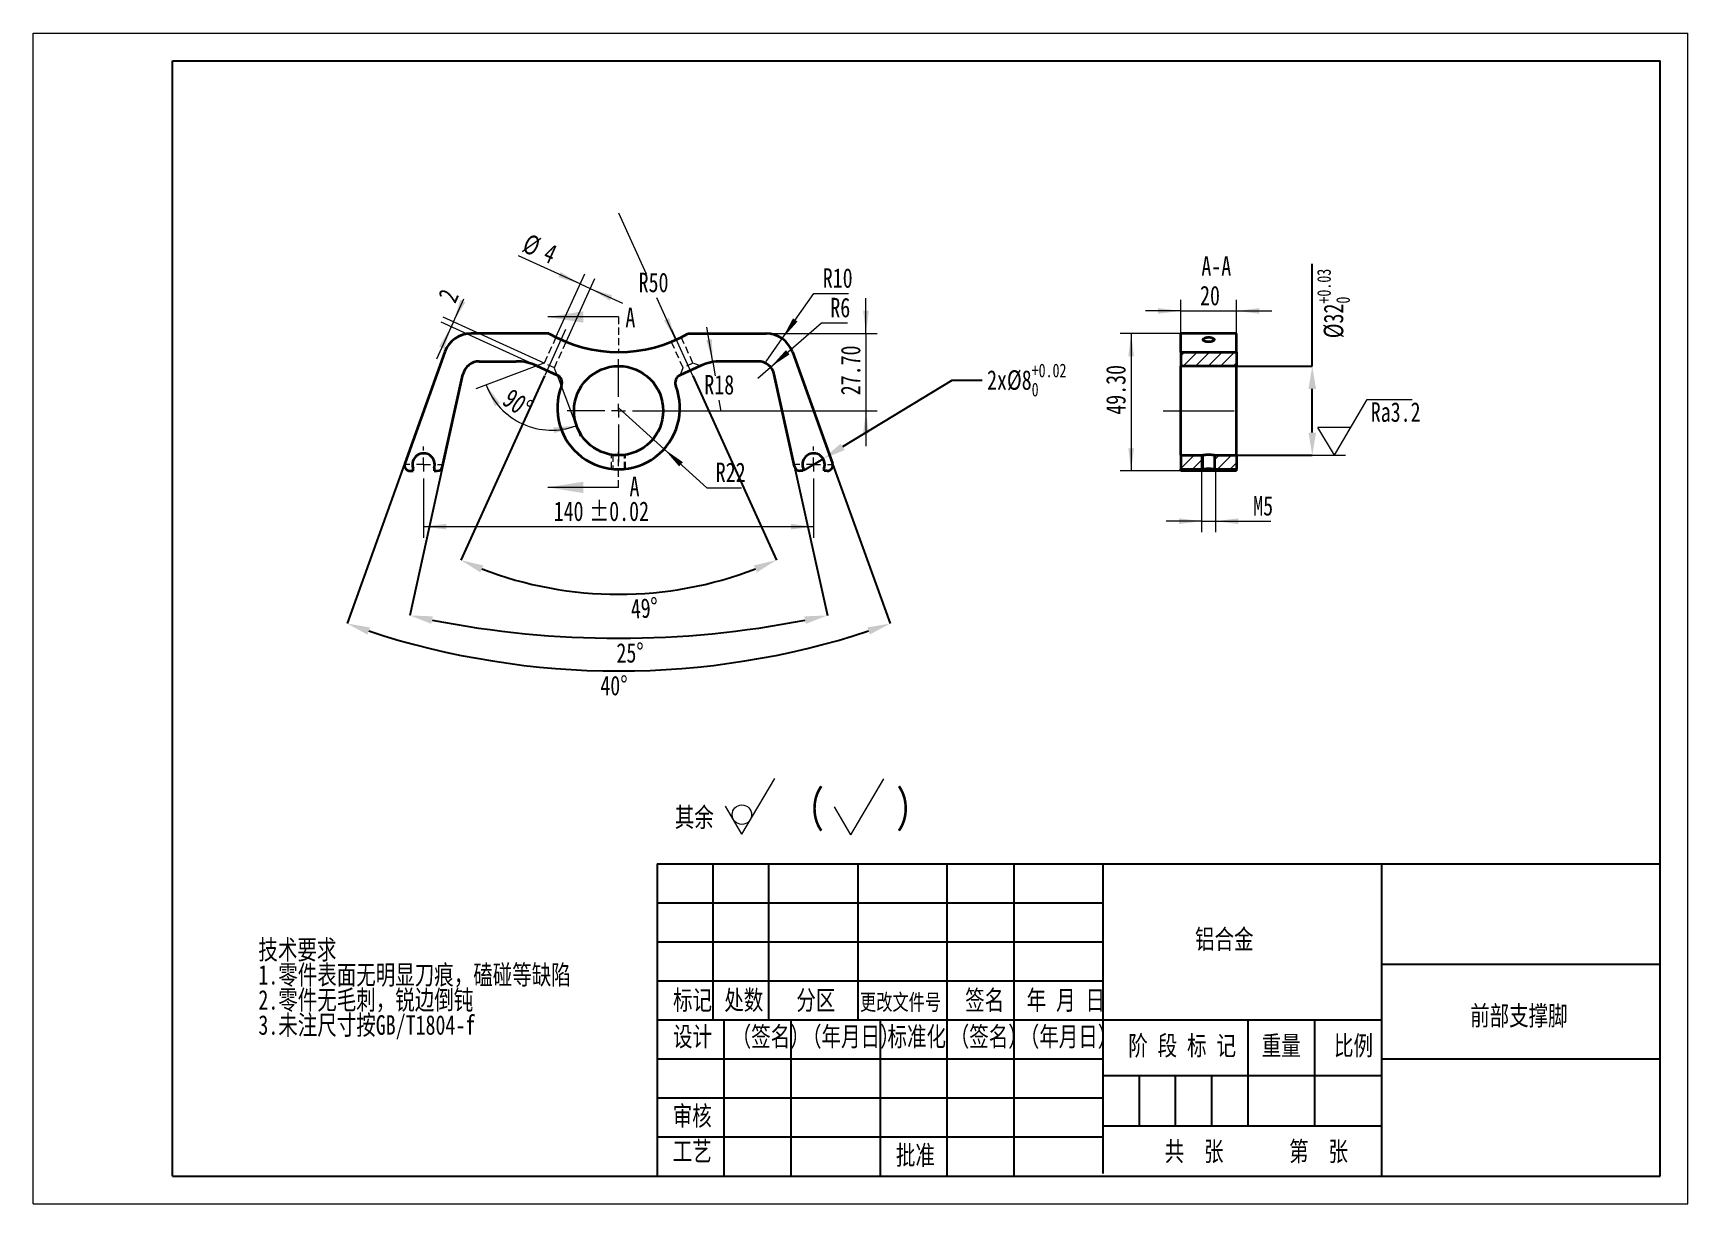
# Model space of a CAD drawing. Header units: millimetres. Extents: x -454 to 297, y -35 to 210.
# Drawn here: x 0 to 297, y 0 to 210 of the extents above.
import ezdxf
from ezdxf.enums import TextEntityAlignment as Align

# ---------------------------------------------------------------- set-up
doc = ezdxf.new("R2010")
doc.units = ezdxf.units.MM
doc.header["$PDSIZE"] = -1
doc.linetypes.add('CENTERX2', pattern=[20.32, 12.7, -2.54, 2.54, -2.54])
doc.linetypes.add('HIDDEN', pattern=[1.905, 1.27, -0.635])
doc.styles.add('SLDTEXTSTYLE0', font='hyswlongfangsong.ttf', dxfattribs={"bigfont": 'bigfont'})
doc.styles.add('SLDTEXTSTYLE1', font='hyswlongfangsong.ttf')
doc.dimstyles.new('SLDDIMSTYLE0', dxfattribs={"dimtxt": 3.5, "dimasz": 4.08, "dimexe": 0, "dimexo": 0.0625, "dimgap": 0.875, "dimtad": 2, "dimlfac": 2, "dimrnd": 1e-09, "dimzin": 12, "dimdsep": 46, "dimtxsty": 'SLDTEXTSTYLE1', "dimsah": 1, "dimcen": 0.09, "dimadec": 0, "dimazin": 3, "dimtol": 1, "dimtp": 0.02, "dimtm": 0.02, "dimtfac": 1, "dimtofl": 0, "dimtmove": 0, "dimatfit": 3, "dimfxl": 1, "dimfrac": 2, "dimtolj": 1, "dimarcsym": 0})
doc.dimstyles.new('SLDDIMSTYLE1', dxfattribs={"dimtxt": 3.5, "dimasz": 4.08, "dimexe": 0, "dimexo": 0.0625, "dimgap": 0.875, "dimtad": 2, "dimlfac": 2, "dimrnd": 1e-09, "dimzin": 4, "dimdsep": 46, "dimtxsty": 'SLDTEXTSTYLE1', "dimsah": 1, "dimcen": 0.09, "dimadec": 0, "dimazin": 1, "dimtfac": 1, "dimtmove": 0, "dimatfit": 0, "dimfxl": 1, "dimfrac": 2, "dimtolj": 1, "dimtzin": 12, "dimarcsym": 0})
doc.dimstyles.new('SLDDIMSTYLE2', dxfattribs={"dimtxt": 3.5, "dimasz": 4.08, "dimexe": 0, "dimexo": 0.0625, "dimgap": 0.875, "dimtad": 0, "dimtih": 1, "dimtoh": 1, "dimlfac": 2, "dimrnd": 1e-09, "dimzin": 12, "dimdsep": 46, "dimtxsty": 'SLDTEXTSTYLE1', "dimsah": 1, "dimcen": 0, "dimadec": 0, "dimazin": 3, "dimtfac": 1, "dimtofl": 0, "dimtmove": 0, "dimatfit": 3, "dimfxl": 1, "dimfrac": 2, "dimtolj": 1, "dimtzin": 12, "dimarcsym": 0})
doc.dimstyles.new('SLDDIMSTYLE3', dxfattribs={"dimtxt": 3.5, "dimasz": 4.08, "dimexe": 0, "dimexo": 0.0625, "dimgap": 0.875, "dimtad": 2, "dimdec": 4, "dimlfac": 2, "dimzin": 12, "dimdsep": 46, "dimtxsty": 'SLDTEXTSTYLE1', "dimsah": 1, "dimcen": 0.09, "dimazin": 3, "dimtfac": 1, "dimtofl": 0, "dimtmove": 0, "dimatfit": 3, "dimfxl": 1, "dimfrac": 2, "dimtolj": 1, "dimtzin": 12, "dimarcsym": 0})
doc.dimstyles.new('SLDDIMSTYLE4', dxfattribs={"dimtxt": 3.5, "dimasz": 4.08, "dimexe": 0, "dimexo": 0.0625, "dimgap": 0.875, "dimtad": 0, "dimtih": 1, "dimtoh": 1, "dimlfac": 2, "dimrnd": 1e-09, "dimzin": 12, "dimdsep": 46, "dimtxsty": 'SLDTEXTSTYLE1', "dimblk1": 'NONE', "dimsah": 1, "dimcen": 0, "dimadec": 0, "dimazin": 3, "dimtol": 1, "dimtp": 0.015, "dimtfac": 1, "dimtmove": 0, "dimatfit": 3, "dimldrblk": 'NONE', "dimfxl": 1, "dimfrac": 2, "dimtolj": 1, "dimarcsym": 0})
doc.dimstyles.new('SLDDIMSTYLE5', dxfattribs={"dimtxt": 3.5, "dimasz": 4.08, "dimexe": 0, "dimexo": 0.0625, "dimgap": 0.875, "dimtad": 2, "dimlfac": 2, "dimrnd": 1e-09, "dimzin": 12, "dimdsep": 46, "dimtxsty": 'SLDTEXTSTYLE1', "dimsah": 1, "dimcen": 0.09, "dimadec": 0, "dimazin": 3, "dimtfac": 1, "dimtmove": 0, "dimatfit": 0, "dimfxl": 1, "dimfrac": 2, "dimtolj": 1, "dimtzin": 12, "dimarcsym": 0})
doc.dimstyles.new('SLDDIMSTYLE6', dxfattribs={"dimtxt": 3.5, "dimasz": 4.08, "dimexe": 0, "dimexo": 0.0625, "dimgap": 0.875, "dimtad": 2, "dimlfac": 2, "dimrnd": 1e-09, "dimzin": 12, "dimdsep": 46, "dimtxsty": 'SLDTEXTSTYLE1', "dimsah": 1, "dimcen": 0.09, "dimadec": 0, "dimazin": 3, "dimtol": 1, "dimtp": 0.025, "dimtfac": 1, "dimtofl": 0, "dimtmove": 0, "dimatfit": 3, "dimfxl": 1, "dimfrac": 2, "dimtolj": 1, "dimarcsym": 0})
doc.dimstyles.new('SLDDIMSTYLE7', dxfattribs={"dimtxt": 3.5, "dimasz": 4.08, "dimexe": 0, "dimexo": 0.0625, "dimgap": 0.875, "dimtad": 2, "dimlfac": 2, "dimrnd": 1e-09, "dimzin": 4, "dimdsep": 46, "dimtxsty": 'SLDTEXTSTYLE1', "dimsah": 1, "dimcen": 0.09, "dimadec": 0, "dimazin": 1, "dimtfac": 1, "dimtofl": 0, "dimtmove": 0, "dimatfit": 3, "dimfxl": 1, "dimfrac": 2, "dimtolj": 1, "dimtzin": 12, "dimarcsym": 0})

# ---------------------------------------------------------------- blocks, each defined once
blk = doc.blocks.new('SW_NOTE_0_20')
at = {"color": 0, "linetype": 'Continuous', "lineweight": 18, "char_height": 3.5, "attachment_point": 1, "style": 'SLDTEXTSTYLE0'}
for s, insert in [('技术要求', (0, 4.51)), ('1.零件表面无明显刀痕，磕碰等缺陷', (0, 0.01)), ('2.零件无毛刺，锐边倒钝', (0, -4.49)), ('3.未注尺寸按GB/T1804-f', (0, -8.99))]:
    blk.add_mtext(s, dxfattribs=dict(at, insert=insert))
blk = doc.blocks.new('SW_SFSYMBOL_0')
at = {"color": 0, "linetype": 'Continuous', "lineweight": 18}
for q in [(5.8989, 9.9995), (-2.94945, 4.99975)]:
    blk.add_line((0, 0), q, dxfattribs=at)
blk = doc.blocks.new('SW_SFSYMBOL_1')
at = {"color": 0, "linetype": 'Continuous', "lineweight": 18}
for q in [(5.8989, 6.4995), (-2.94945, 1.49975)]:
    blk.add_line((0, -3.5), q, dxfattribs=at)
blk.add_circle((0, 0), 1.75, dxfattribs=at)
blk = doc.blocks.new('_D')
at = {"color": 7, "linetype": 'Continuous', "lineweight": 18, "transparency": 16777216}
for p, q in [((70.09, 129.37), (70.09, 119.47)), ((140.09, 129.37), (140.09, 119.47)), ((140.09, 121.47), (70.09, 121.47))]:
    blk.add_line(p, q, dxfattribs=at)
for points in [[(70.09, 121.47), (74.17, 120.97), (74.17, 121.98)], [(140.09, 121.47), (136.01, 121.98), (136.01, 120.97)]]:
    blk.add_solid(points, dxfattribs=at)
at = {"color": 7, "linetype": 'Continuous', "lineweight": 18, "transparency": 16777216, "char_height": 3.5, "attachment_point": 1, "style": 'SLDTEXTSTYLE1'}
for s, insert in [('140', (93.43, 125.99)), (' ±0.02', (98.04, 125.99))]:
    blk.add_mtext(s, dxfattribs=dict(at, insert=insert))
blk = doc.blocks.new('_D_1')
at = {"color": 7, "linetype": 'Continuous', "lineweight": 18, "transparency": 16777216}
for p, q in [((149.48, 156.12), (149.48, 162.47)), ((131.57, 156.12), (151.48, 156.12)), ((149.48, 156.12), (149.48, 142.27)), ((114.34, 142.27), (151.48, 142.27)), ((149.48, 142.27), (149.48, 135.92))]:
    blk.add_line(p, q, dxfattribs=at)
for points in [[(149.48, 156.12), (149.99, 160.2), (148.97, 160.2)], [(149.48, 142.27), (148.97, 138.19), (149.99, 138.19)]]:
    blk.add_solid(points, dxfattribs=at)
at = {"color": 7, "linetype": 'Continuous', "lineweight": 18, "transparency": 16777216, "insert": (144.97, 145.04), "char_height": 3.5, "attachment_point": 1, "rotation": 90, "style": 'SLDTEXTSTYLE1'}
blk.add_mtext('27.70', dxfattribs=at)
blk = doc.blocks.new('_D_2')
at = {"color": 7, "linetype": 'Continuous', "lineweight": 18, "transparency": 16777216}
for p, q in [((105.09, 177.77), (110.01, 166.85)), ((115.35, 154.98), (111.96, 162.52))]:
    blk.add_line(p, q, dxfattribs=at)
blk.add_solid([(115.35, 154.98), (114.14, 158.91), (113.22, 158.49)], dxfattribs=at)
at = {"color": 7, "linetype": 'Continuous', "lineweight": 18, "transparency": 16777216, "insert": (108.68, 167.03), "char_height": 3.5, "attachment_point": 1, "style": 'SLDTEXTSTYLE1'}
blk.add_mtext('R50', dxfattribs=at)
blk = doc.blocks.new('_D_3')
at = {"color": 7, "linetype": 'Continuous', "lineweight": 18, "transparency": 16777216}
for p, q in [((121.99, 151), (120.93, 157.26)), ((121.99, 151), (122.41, 148.5)), ((123.48, 142.12), (123.14, 144.17))]:
    blk.add_line(p, q, dxfattribs=at)
blk.add_solid([(121.99, 151), (121.81, 155.11), (120.81, 154.94)], dxfattribs=at)
at = {"color": 7, "linetype": 'Continuous', "lineweight": 18, "transparency": 16777216, "insert": (120.47, 148.68), "char_height": 3.5, "attachment_point": 1, "style": 'SLDTEXTSTYLE1'}
blk.add_mtext('R18', dxfattribs=at)
blk = doc.blocks.new('_D_4')
at = {"color": 7, "linetype": 'Continuous', "lineweight": 18, "transparency": 16777216}
for p, q in [((132.35, 150.09), (141.5, 158.01)), ((141.5, 158.01), (146.15, 158.01)), ((130.09, 148.12), (132.35, 150.09))]:
    blk.add_line(p, q, dxfattribs=at)
blk.add_solid([(132.35, 150.09), (135.77, 152.37), (135.11, 153.14)], dxfattribs=at)
at = {"color": 7, "linetype": 'Continuous', "lineweight": 18, "transparency": 16777216, "insert": (143.09, 162.52), "char_height": 3.5, "attachment_point": 1, "style": 'SLDTEXTSTYLE1'}
blk.add_mtext('R6', dxfattribs=at)
blk = doc.blocks.new('_D_5')
at = {"color": 7, "linetype": 'Continuous', "lineweight": 18, "transparency": 16777216}
for p, q in [((134.45, 155.21), (140.14, 163.31)), ((140.14, 163.31), (146.33, 163.31)), ((131.57, 151.12), (134.45, 155.21))]:
    blk.add_line(p, q, dxfattribs=at)
blk.add_solid([(134.45, 155.21), (137.21, 158.26), (136.38, 158.84)], dxfattribs=at)
at = {"color": 7, "linetype": 'Continuous', "lineweight": 18, "transparency": 16777216, "insert": (141.73, 167.82), "char_height": 3.5, "attachment_point": 1, "style": 'SLDTEXTSTYLE1'}
blk.add_mtext('R10', dxfattribs=at)
blk = doc.blocks.new('_D_6')
at = {"color": 7, "linetype": 'Continuous', "lineweight": 18, "transparency": 16777216}
for p, q in [((105.09, 142.77), (113.25, 135.4)), ((113.25, 135.4), (120.93, 128.46)), ((120.93, 128.46), (127.12, 128.46))]:
    blk.add_line(p, q, dxfattribs=at)
blk.add_solid([(113.25, 135.4), (115.94, 132.29), (116.62, 133.04)], dxfattribs=at)
at = {"color": 7, "linetype": 'Continuous', "lineweight": 18, "transparency": 16777216, "insert": (122.52, 132.97), "char_height": 3.5, "attachment_point": 1, "style": 'SLDTEXTSTYLE1'}
blk.add_mtext('R22', dxfattribs=at)
blk = doc.blocks.new('_D_7')
at = {"color": 0, "linetype": 'Continuous', "lineweight": -2, "transparency": 16777216}
for p, q in [((66.68, 132.75), (56.37, 104.09)), ((143.49, 132.75), (153.81, 104.09))]:
    blk.add_line(p, q, dxfattribs=at)
blk.add_arc((105.09, 239.52), 143.93, 251.8385, 288.1615, dxfattribs=at)
at = {"color": 0, "linetype": 'Continuous', "lineweight": 18, "transparency": 16777216}
for points in [[(60, 102.12), (60.45, 103.4), (56.37, 104.09)], [(149.73, 103.4), (150.17, 102.12), (153.81, 104.09)]]:
    blk.add_solid(points, dxfattribs=at)
at = {"layer": 'Defpoints', "color": 0, "linetype": 'Continuous', "lineweight": 18, "transparency": 16777216}
for p in [(73.9, 152.82), (136.28, 152.82), (66.7, 132.81), (143.47, 132.81), (121.62, 96.54)]:
    blk.add_point(p, dxfattribs=at)
at = {"color": 0, "linetype": 'Continuous', "lineweight": 18, "transparency": 16777216, "insert": (101.82, 94.74), "char_height": 3.5, "attachment_point": 1, "rotation": 359.5812, "style": 'SLDTEXTSTYLE1'}
blk.add_mtext('\\A1;40°', dxfattribs=at)
blk = doc.blocks.new('_D_8')
at = {"color": 0, "linetype": 'Continuous', "lineweight": -2, "transparency": 16777216}
for p, q in [((73.49, 132.2), (67.61, 105.55)), ((136.68, 132.2), (142.57, 105.55))]:
    blk.add_line(p, q, dxfattribs=at)
blk.add_arc((105.09, 275.16), 173.7, 258.8847, 281.1153, dxfattribs=at)
at = {"color": 0, "linetype": 'Continuous', "lineweight": 18, "transparency": 16777216}
for points in [[(71.46, 104.05), (71.74, 105.38), (67.61, 105.55)], [(138.43, 105.38), (138.71, 104.05), (142.57, 105.55)]]:
    blk.add_solid(points, dxfattribs=at)
at = {"layer": 'Defpoints', "color": 0, "linetype": 'Continuous', "lineweight": 18, "transparency": 16777216}
for p in [(77.16, 148.77), (133.02, 148.77), (73.51, 132.26), (136.66, 132.26), (92.51, 101.91)]:
    blk.add_point(p, dxfattribs=at)
at = {"color": 0, "linetype": 'Continuous', "lineweight": 18, "transparency": 16777216, "insert": (104.68, 100.57), "char_height": 3.5, "attachment_point": 1, "rotation": 0.5815, "style": 'SLDTEXTSTYLE1'}
blk.add_mtext('\\A1;25°', dxfattribs=at)
blk = doc.blocks.new('_D_9')
at = {"color": 0, "linetype": 'Continuous', "lineweight": -2, "transparency": 16777216}
for p, q in [((164.9, 147.69), (145.28, 135.78)), ((170.33, 147.69), (164.9, 147.69)), ((138.38, 131.59), (141.8, 133.66))]:
    blk.add_line(p, q, dxfattribs=at)
at = {"color": 0, "linetype": 'Continuous', "transparency": 16777216}
blk.add_solid([(144.93, 136.36), (145.64, 135.2), (141.8, 133.66)], dxfattribs=at)
at = {"layer": 'Defpoints', "color": 0, "linetype": 'Continuous', "transparency": 16777216}
for p in [(141.8, 133.66), (138.38, 131.59)]:
    blk.add_point(p, dxfattribs=at)
at = {"color": 0, "linetype": 'Continuous', "lineweight": 18, "transparency": 16777216, "insert": (171.21, 150.72), "char_height": 3.5, "attachment_point": 1, "style": 'SLDTEXTSTYLE1'}
blk.add_mtext('\\A1;2x%%C8{\\H0.7x;\\S+0.02^ 0;}', dxfattribs=at)
blk = doc.blocks.new('_None')
blk = doc.blocks.new('_D_10')
at = {"color": 7, "linetype": 'Continuous', "lineweight": 18, "transparency": 16777216}
for p, q in [((98.18, 165), (87.11, 170.03)), ((93.84, 155.45), (99.01, 166.82)), ((95.66, 154.62), (100.83, 166)), ((98.18, 165), (100, 164.17)), ((100, 164.17), (105.79, 161.55))]:
    blk.add_line(p, q, dxfattribs=at)
for points in [[(98.18, 165), (94.68, 167.15), (94.26, 166.23)], [(100, 164.17), (103.51, 162.02), (103.93, 162.95)]]:
    blk.add_solid(points, dxfattribs=at)
at = {"color": 7, "linetype": 'Continuous', "lineweight": 18, "transparency": 16777216, "char_height": 3.5, "attachment_point": 1, "rotation": 335.5613, "style": 'SLDTEXTSTYLE1'}
for s, insert in [('%%c', (88.99, 174.15)), ('4', (92.73, 172.44))]:
    blk.add_mtext(s, dxfattribs=dict(at, insert=insert))
blk = doc.blocks.new('_D_11')
at = {"color": 7, "linetype": 'Continuous', "lineweight": 18, "transparency": 16777216}
for p, q in [((90.41, 150.32), (79.44, 146.2)), ((94.05, 148.66), (98.17, 137.69))]:
    blk.add_line(p, q, dxfattribs=at)
blk.add_arc((93.06, 151.31), 12.54, 200.5613, 290.5613, dxfattribs=at)
for points in [[(81.32, 146.91), (82.89, 143.11), (83.77, 143.61)], [(97.47, 139.57), (93.37, 139.25), (93.57, 138.25)]]:
    blk.add_solid(points, dxfattribs=at)
at = {"color": 7, "linetype": 'Continuous', "lineweight": 18, "transparency": 16777216, "insert": (85.97, 146.45), "char_height": 3.5, "attachment_point": 1, "rotation": 325.2898, "style": 'SLDTEXTSTYLE1'}
blk.add_mtext('90°', dxfattribs=at)
blk = doc.blocks.new('_D_12')
at = {"color": 7, "linetype": 'Continuous', "lineweight": 18, "transparency": 16777216}
for p, q in [((75.44, 158.22), (77.31, 162.34)), ((90.41, 150.32), (73.21, 158.14)), ((91.74, 150.81), (73.62, 159.05)), ((75.44, 158.22), (75.03, 157.31)), ((75.03, 157.31), (72.4, 151.53))]:
    blk.add_line(p, q, dxfattribs=at)
for points in [[(75.44, 158.22), (77.59, 161.72), (76.67, 162.14)], [(75.03, 157.31), (72.88, 153.8), (73.8, 153.38)]]:
    blk.add_solid(points, dxfattribs=at)
at = {"color": 7, "linetype": 'Continuous', "lineweight": 18, "transparency": 16777216, "insert": (72.57, 162.81), "char_height": 3.5, "attachment_point": 1, "rotation": 65.5613, "style": 'SLDTEXTSTYLE1'}
blk.add_mtext('2', dxfattribs=at)
blk = doc.blocks.new('_D_13')
at = {"color": 0, "linetype": 'Continuous', "lineweight": -2, "transparency": 16777216}
for p, q in [((91.79, 148.52), (76.78, 115.47)), ((118.38, 148.52), (133.4, 115.47))]:
    blk.add_line(p, q, dxfattribs=at)
blk.add_arc((105.09, 177.77), 68.43, 248.9779, 291.0221, dxfattribs=at)
at = {"color": 0, "linetype": 'Continuous', "lineweight": 18, "transparency": 16777216}
for points in [[(80.28, 113.27), (80.8, 114.52), (76.78, 115.47)], [(129.37, 114.52), (129.9, 113.27), (133.4, 115.47)]]:
    blk.add_solid(points, dxfattribs=at)
at = {"layer": 'Defpoints', "color": 0, "linetype": 'Continuous', "lineweight": 18, "transparency": 16777216}
for p in [(95.58, 156.85), (114.59, 156.85), (91.82, 148.58), (118.35, 148.58), (95.39, 110.03)]:
    blk.add_point(p, dxfattribs=at)
at = {"color": 0, "linetype": 'Continuous', "lineweight": 18, "transparency": 16777216, "insert": (107.16, 108.46), "char_height": 3.5, "attachment_point": 1, "rotation": 3.5413, "style": 'SLDTEXTSTYLE1'}
blk.add_mtext('\\A1;49°', dxfattribs=at)
blk = doc.blocks.new('SW_CENTERMARKSYMBOL_0')
at = {"color": 0, "linetype": 'Continuous', "lineweight": 18}
for p, q in [((0, 2.5), (0, 9.25)), ((-2.5, 0), (-9.25, 0)), ((0, 0), (-1.25, 0)), ((0, 0), (0, 1.25)), ((0, 0), (0, -1.25)), ((0, 0), (1.25, 0)), ((2.5, 0), (9.25, 0)), ((0, -2.5), (0, -9.25))]:
    blk.add_line(p, q, dxfattribs=at)
blk = doc.blocks.new('SW_CENTERMARKSYMBOL_1')
at = {"color": 0, "linetype": 'Continuous', "lineweight": 18}
for p, q in [((0, 2.5), (0, 3.25)), ((-2.5, 0), (-3.25, 0)), ((0, 0), (-1.25, 0)), ((0, 0), (0, 1.25)), ((0, 0), (0, -1.25)), ((0, 0), (1.25, 0)), ((2.5, 0), (3.25, 0)), ((0, -2.5), (0, -3.25))]:
    blk.add_line(p, q, dxfattribs=at)
blk = doc.blocks.new('SW_CENTERMARKSYMBOL_2')
at = {"color": 0, "linetype": 'Continuous', "lineweight": 18}
for p, q in [((0, 2.5), (0, 3.25)), ((-2.5, 0), (-3.25, 0)), ((0, 0), (-1.25, 0)), ((0, 0), (0, 1.25)), ((0, 0), (0, -1.25)), ((0, 0), (1.25, 0)), ((2.5, 0), (3.25, 0)), ((0, -2.5), (0, -3.25))]:
    blk.add_line(p, q, dxfattribs=at)
blk = doc.blocks.new('_D_14')
at = {"color": 7, "linetype": 'Continuous', "lineweight": 18, "transparency": 16777216}
for p, q in [((209.73, 131.77), (209.73, 120.46)), ((212.23, 131.77), (212.23, 120.46)), ((209.73, 122.46), (203.38, 122.46)), ((209.73, 122.46), (212.23, 122.46)), ((212.23, 122.46), (222.15, 122.46))]:
    blk.add_line(p, q, dxfattribs=at)
for points in [[(209.73, 122.46), (205.65, 122.97), (205.65, 121.95)], [(212.23, 122.46), (216.31, 121.95), (216.31, 122.97)]]:
    blk.add_solid(points, dxfattribs=at)
at = {"color": 7, "linetype": 'Continuous', "lineweight": 18, "transparency": 16777216, "insert": (218.98, 126.97), "char_height": 3.5, "attachment_point": 1, "style": 'SLDTEXTSTYLE1'}
blk.add_mtext('M5', dxfattribs=at)
blk = doc.blocks.new('_D_15')
at = {"color": 0, "linetype": 'Continuous', "lineweight": -2, "transparency": 16777216}
for p, q in [((229.58, 150.27), (229.58, 168.64)), ((216.04, 150.27), (229.58, 150.27)), ((229.58, 138.35), (229.58, 146.19)), ((216.04, 134.27), (229.58, 134.27))]:
    blk.add_line(p, q, dxfattribs=at)
at = {"color": 0, "linetype": 'Continuous', "transparency": 16777216}
for points in [[(228.9, 146.19), (230.26, 146.19), (229.58, 150.27)], [(228.9, 138.35), (230.26, 138.35), (229.58, 134.27)]]:
    blk.add_solid(points, dxfattribs=at)
at = {"layer": 'Defpoints', "color": 0, "linetype": 'Continuous', "transparency": 16777216}
for p in [(215.98, 150.27), (229.58, 150.27), (215.98, 134.27)]:
    blk.add_point(p, dxfattribs=at)
at = {"color": 0, "linetype": 'Continuous', "lineweight": 18, "transparency": 16777216, "insert": (230.45, 161.5), "char_height": 3.5, "attachment_point": 2, "rotation": 90, "style": 'SLDTEXTSTYLE1'}
blk.add_mtext('\\A1;%%C32{\\H0.7x;\\S+0.03^ 0;}', dxfattribs=at)
blk = doc.blocks.new('_D_16')
at = {"color": 7, "linetype": 'Continuous', "lineweight": 18, "transparency": 16777216}
for p, q in [((205.98, 156.12), (195.08, 156.12)), ((197.08, 156.12), (197.08, 131.47)), ((205.98, 131.47), (195.08, 131.47))]:
    blk.add_line(p, q, dxfattribs=at)
for points in [[(197.08, 156.12), (196.57, 152.04), (197.59, 152.04)], [(197.08, 131.47), (197.59, 135.55), (196.57, 135.55)]]:
    blk.add_solid(points, dxfattribs=at)
at = {"color": 7, "linetype": 'Continuous', "lineweight": 18, "transparency": 16777216, "insert": (192.57, 141.55), "char_height": 3.5, "attachment_point": 1, "rotation": 90, "style": 'SLDTEXTSTYLE1'}
blk.add_mtext('49.30', dxfattribs=at)
blk = doc.blocks.new('_D_17')
at = {"color": 7, "linetype": 'Continuous', "lineweight": 18, "transparency": 16777216}
for p, q in [((205.98, 151.12), (205.98, 162.17)), ((215.98, 151.12), (215.98, 162.17)), ((205.98, 160.17), (199.63, 160.17)), ((205.98, 160.17), (215.98, 160.17)), ((215.98, 160.17), (222.33, 160.17))]:
    blk.add_line(p, q, dxfattribs=at)
for points in [[(205.98, 160.17), (201.9, 160.68), (201.9, 159.66)], [(215.98, 160.17), (220.06, 159.66), (220.06, 160.68)]]:
    blk.add_solid(points, dxfattribs=at)
at = {"color": 7, "linetype": 'Continuous', "lineweight": 18, "transparency": 16777216, "insert": (209.44, 164.68), "char_height": 3.5, "attachment_point": 1, "style": 'SLDTEXTSTYLE1'}
blk.add_mtext('20', dxfattribs=at)
blk = doc.blocks.new('SW_SFSYMBOL_2')
at = {"color": 0, "linetype": 'Continuous', "lineweight": 18}
for p, q in [((-6.54, -5), (-0.65, 5)), ((-0.65, 5), (7.42, 5)), ((-6.54, -5), (-9.49, 0)), ((-3.6, 0), (-9.49, 0)), ((-11.21, -5), (-4.54, -5))]:
    blk.add_line(p, q, dxfattribs=at)
at = {"color": 0, "linetype": 'Continuous', "lineweight": 18, "insert": (0, 4.51), "char_height": 3.5, "attachment_point": 1, "style": 'SLDTEXTSTYLE1'}
blk.add_mtext('Ra3.2', dxfattribs=at)
blk = doc.blocks.new('SW_NOTE_0')
at = {"color": 0, "linetype": 'Continuous', "lineweight": 18, "insert": (0, 4.51), "char_height": 3.5, "attachment_point": 1, "style": 'SLDTEXTSTYLE0'}
blk.add_mtext('批准', dxfattribs=at)
blk = doc.blocks.new('SW_NOTE_0_1')
at = {"color": 0, "linetype": 'Continuous', "lineweight": 18, "insert": (0, 4.51), "char_height": 3.5, "attachment_point": 1, "style": 'SLDTEXTSTYLE0'}
blk.add_mtext('标准化', dxfattribs=at)
blk = doc.blocks.new('SW_NOTE_0_2')
at = {"color": 0, "linetype": 'Continuous', "lineweight": 18, "insert": (0, 4.51), "char_height": 3.5, "attachment_point": 1, "style": 'SLDTEXTSTYLE0'}
blk.add_mtext('设计', dxfattribs=at)
blk = doc.blocks.new('SW_NOTE_0_3')
at = {"color": 0, "linetype": 'Continuous', "lineweight": 18, "insert": (0, 4.51), "char_height": 3.5, "attachment_point": 1, "style": 'SLDTEXTSTYLE0'}
blk.add_mtext('第  张', dxfattribs=at)
blk = doc.blocks.new('SW_NOTE_0_4')
at = {"color": 0, "linetype": 'Continuous', "lineweight": 18, "insert": (0, 4.51), "char_height": 3.5, "attachment_point": 1, "style": 'SLDTEXTSTYLE0'}
blk.add_mtext('共  张 ', dxfattribs=at)
blk = doc.blocks.new('SW_NOTE_0_5')
at = {"color": 0, "linetype": 'Continuous', "lineweight": 18, "insert": (0, 4.51), "char_height": 3.5, "attachment_point": 1, "style": 'SLDTEXTSTYLE0'}
blk.add_mtext('比例', dxfattribs=at)
blk = doc.blocks.new('SW_NOTE_0_6')
at = {"color": 0, "linetype": 'Continuous', "lineweight": 18, "insert": (0, 4.51), "char_height": 3.5, "attachment_point": 1, "style": 'SLDTEXTSTYLE0'}
blk.add_mtext('重量', dxfattribs=at)
blk = doc.blocks.new('SW_NOTE_0_7')
at = {"color": 0, "linetype": 'Continuous', "lineweight": 18, "insert": (0, 4.51), "char_height": 3.5, "attachment_point": 1, "style": 'SLDTEXTSTYLE0'}
blk.add_mtext('阶 段 标 记', dxfattribs=at)
blk = doc.blocks.new('SW_NOTE_0_8')
at = {"color": 0, "linetype": 'Continuous', "lineweight": 18, "insert": (0, 4.51), "char_height": 3.5, "attachment_point": 1, "style": 'SLDTEXTSTYLE0'}
blk.add_mtext('年 月 日', dxfattribs=at)
blk = doc.blocks.new('SW_NOTE_0_9')
at = {"color": 0, "linetype": 'Continuous', "lineweight": 18, "insert": (0, 4.51), "char_height": 3.5, "attachment_point": 1, "style": 'SLDTEXTSTYLE0'}
blk.add_mtext('签名', dxfattribs=at)
blk = doc.blocks.new('SW_NOTE_0_10')
at = {"color": 0, "linetype": 'Continuous', "lineweight": 18, "insert": (0, 3.75), "char_height": 2.91, "attachment_point": 1, "style": 'SLDTEXTSTYLE0'}
blk.add_mtext('更改文件号', dxfattribs=at)
blk = doc.blocks.new('SW_NOTE_0_11')
at = {"color": 0, "linetype": 'Continuous', "lineweight": 18, "insert": (0, 4.51), "char_height": 3.5, "attachment_point": 1, "style": 'SLDTEXTSTYLE0'}
blk.add_mtext('分区', dxfattribs=at)
blk = doc.blocks.new('SW_NOTE_0_12')
at = {"color": 0, "linetype": 'Continuous', "lineweight": 18, "insert": (0, 4.51), "char_height": 3.5, "attachment_point": 1, "style": 'SLDTEXTSTYLE0'}
blk.add_mtext('处数', dxfattribs=at)
blk = doc.blocks.new('SW_NOTE_0_13')
at = {"color": 0, "linetype": 'Continuous', "lineweight": 18, "insert": (0, 4.51), "char_height": 3.5, "attachment_point": 1, "style": 'SLDTEXTSTYLE0'}
blk.add_mtext('标记', dxfattribs=at)
blk = doc.blocks.new('SW_NOTE_0_14')
at = {"color": 0, "linetype": 'Continuous', "lineweight": 18, "insert": (0, 4.51), "char_height": 3.5, "attachment_point": 1, "style": 'SLDTEXTSTYLE0'}
blk.add_mtext('审核', dxfattribs=at)
blk = doc.blocks.new('SW_NOTE_0_15')
at = {"color": 0, "linetype": 'Continuous', "lineweight": 18, "insert": (0, 4.51), "char_height": 3.5, "attachment_point": 1, "style": 'SLDTEXTSTYLE0'}
blk.add_mtext('工艺', dxfattribs=at)
blk = doc.blocks.new('SW_NOTE_0_16')
at = {"color": 0, "linetype": 'Continuous', "lineweight": 18, "insert": (0, 4.51), "char_height": 3.5, "attachment_point": 1, "style": 'SLDTEXTSTYLE0'}
blk.add_mtext('（签名）', dxfattribs=at)
blk = doc.blocks.new('SW_NOTE_0_17')
at = {"color": 0, "linetype": 'Continuous', "lineweight": 18, "insert": (0, 4.51), "char_height": 3.5, "attachment_point": 1, "style": 'SLDTEXTSTYLE0'}
blk.add_mtext('（年月日）', dxfattribs=at)
blk = doc.blocks.new('SW_NOTE_0_18')
at = {"color": 0, "linetype": 'Continuous', "lineweight": 18, "insert": (0, 4.51), "char_height": 3.5, "attachment_point": 1, "style": 'SLDTEXTSTYLE0'}
blk.add_mtext('（签名）', dxfattribs=at)
blk = doc.blocks.new('SW_NOTE_0_19')
at = {"color": 0, "linetype": 'Continuous', "lineweight": 18, "insert": (0, 4.51), "char_height": 3.5, "attachment_point": 1, "style": 'SLDTEXTSTYLE0'}
blk.add_mtext('（年月日）', dxfattribs=at)

msp = doc.modelspace()

# ---------------------------------------------------------------- hatches: boundary and pattern name
at = {"lineweight": 18}
h = msp.add_hatch(dxfattribs=at)
h.set_pattern_fill('ANSI31', color=256, scale=0.5)
h.paths.add_polyline_path([(215.978044, 152.774409), (205.978044, 152.774409), (205.978044, 150.274409), (215.978044, 150.274409)])
h = msp.add_hatch(dxfattribs=at)
h.set_pattern_fill('ANSI31', color=256, scale=0.5)
h.paths.add_polyline_path([(215.978044, 134.274409), (212.228044, 134.274409), (212.228044, 131.774409), (215.978044, 131.774409)])
h.paths.add_polyline_path([(209.728044, 134.274409), (205.978044, 134.274409), (205.978044, 131.774409), (209.728044, 131.774409)])

# ---------------------------------------------------------------- linework, layer by layer
at = {"color": 7, "linetype": 'Continuous', "lineweight": 18}
for p, q in [((0, 0), (0, 210)), ((0, 210), (297, 210)), ((297, 0), (297, 210)), ((105.086531, 159.081774), (92.386531, 159.081774)), ((209.728044, 131.774409), (209.728044, 134.274409)), ((212.228044, 131.774409), (212.228044, 134.274409)), ((105.086531, 128.515774), (92.386531, 128.515774)), ((0, 0), (297, 0))]:
    msp.add_line(p, q, dxfattribs=at)
at = {"color": 7, "linetype": 'Continuous', "lineweight": 25}
for p, q in [((25, 5), (25, 205)), ((25, 205), (292, 205)), ((292, 4.998413), (292, 205)), ((25, 5), (292, 4.998413))]:
    msp.add_line(p, q, dxfattribs=at)
at = {"color": 7, "linetype": 'HIDDEN', "lineweight": 18}
for p, q in [((105.086531, 159.081774), (105.086531, 152.731774)), ((93.841426, 155.446229), (91.736427, 150.814101)), ((93.557237, 149.986662), (95.662035, 154.618351)), ((114.510827, 154.618791), (116.615826, 149.986662)), ((118.436635, 150.814101), (116.331836, 155.445789)), ((91.736427, 150.814101), (90.412304, 150.317415)), ((93.557237, 149.986662), (91.736427, 150.814101)), ((94.053922, 148.662539), (93.557237, 149.986662)), ((116.615826, 149.986662), (116.11914, 148.662539)), ((118.436635, 150.814101), (116.615826, 149.986662)), ((119.760759, 150.317415), (118.436635, 150.814101)), ((103.836531, 131.845663), (103.836531, 134.372669)), ((104.036531, 134.343554), (104.036531, 131.82458)), ((105.086531, 128.515774), (105.086531, 134.865774)), ((106.136531, 131.823376), (106.136531, 134.34189)), ((106.336531, 131.845663), (106.336531, 134.372669))]:
    msp.add_line(p, q, dxfattribs=at)
at = {"color": 7, "linetype": 'Continuous', "lineweight": 35}
for p, q in [((92.586531, 156.123774), (78.601522, 156.123774)), ((117.586531, 156.123774), (131.571541, 156.123774)), ((215.978044, 156.123774), (205.978044, 156.123774)), ((205.978044, 152.774409), (205.978044, 156.123774)), ((215.978044, 152.774409), (215.978044, 156.123774)), ((73.896696, 152.81629), (66.700443, 132.812277)), ((136.276367, 152.81629), (143.472619, 132.812277)), ((205.978044, 152.774409), (215.978044, 152.774409)), ((205.978044, 152.774409), (205.978044, 150.274409)), ((215.978044, 152.774409), (215.978044, 150.274409)), ((73.508097, 132.257997), (77.157203, 148.771104)), ((80.086531, 151.123774), (86.688831, 151.123774)), ((90.412304, 150.317415), (94.053922, 148.662539)), ((119.760759, 150.317415), (116.11914, 148.662539)), ((130.086531, 151.123774), (123.484231, 151.123774)), ((136.664966, 132.257997), (133.015859, 148.771104)), ((205.978044, 134.274409), (205.978044, 150.274409)), ((215.978044, 150.274409), (205.978044, 150.274409)), ((215.978044, 134.274409), (215.978044, 150.274409)), ((205.978044, 134.274409), (209.928044, 134.274409)), ((205.978044, 134.274409), (205.978044, 131.774409)), ((209.928044, 131.774409), (209.928044, 134.274409)), ((212.028044, 134.274409), (215.978044, 134.274409)), ((212.028044, 134.274409), (212.028044, 131.774409)), ((215.978044, 134.274409), (215.978044, 131.774409)), ((67.641408, 131.473774), (68.195103, 131.473774)), ((68.195103, 131.473774), (68.195103, 131.973774)), ((71.977959, 131.973774), (71.977959, 131.473774)), ((71.977959, 131.473774), (72.531654, 131.473774)), ((138.195103, 131.473774), (137.641408, 131.473774)), ((138.195103, 131.973774), (138.195103, 131.473774)), ((141.977959, 131.473774), (141.977959, 131.973774)), ((142.531654, 131.473774), (141.977959, 131.473774)), ((205.978044, 131.774409), (209.928044, 131.774409)), ((205.978044, 131.473774), (205.978044, 131.774409)), ((215.978044, 131.473774), (205.978044, 131.473774)), ((212.028044, 131.774409), (215.978044, 131.774409)), ((215.978044, 131.473774), (215.978044, 131.774409))]:
    msp.add_line(p, q, dxfattribs=at)
at = {"color": 7, "linetype": 'CENTERX2', "lineweight": 18}
for p, q in [((95.579269, 156.853319), (91.819394, 148.579572)), ((114.593794, 156.853319), (118.353669, 148.579572)), ((202.849979, 142.274409), (217.978044, 142.274409))]:
    msp.add_line(p, q, dxfattribs=at)
at = {"color": 7, "lineweight": 25}
for p, q in [((112, 60.99871), (292, 60.99871)), ((112, 60.99871), (112, 4.99871)), ((122, 60.99871), (122, 32.99871)), ((132, 60.99871), (132, 32.99871)), ((148, 60.99871), (148, 32.99871)), ((164, 60.99871), (164, 4.99871)), ((176, 60.99871), (176, 4.99871)), ((192, 60.99871), (192, 5.437566)), ((242, 60.99871), (242, 32.99871)), ((242, 42.99871), (292, 42.99871)), ((112, 39.99871), (192, 39.99871)), ((112, 32.99871), (192, 32.99871)), ((124, 32.99871), (124, 4.99871)), ((136, 32.99871), (136, 4.99871)), ((152, 32.99871), (152, 4.99871)), ((218, 32.99871), (218, 13.99871)), ((230, 32.99871), (230, 13.99871)), ((242, 32.99871), (242, 4.99871)), ((112, 25.99871), (192, 25.99871)), ((112, 18.99871), (192, 18.99871)), ((112, 11.99871), (192, 11.99871)), ((192, 13.99871), (242, 13.99871))]:
    msp.add_line(p, q, dxfattribs=at)
at = {"color": 7}
for p, q in [((112, 53.99871), (192, 53.99871)), ((112, 46.99871), (192, 46.99871)), ((198.5, 22.99871), (198.5, 13.99871)), ((205, 22.99871), (205, 13.99871)), ((211.5, 22.99871), (211.5, 13.99871))]:
    msp.add_line(p, q, dxfattribs=at)
for p, q in [((192, 32.99871), (242, 32.99871)), ((242, 25.99871), (292, 25.99871)), ((192, 22.99871), (242, 22.99871))]:
    msp.add_line(p, q)
at = {"color": 7, "linetype": 'Continuous', "lineweight": 35}
msp.add_circle((105.086531, 142.274409), 8, dxfattribs=at)
for centre, radius, start, end in [((78.601522, 151.123774), 5, 90, 160.21429045), ((105.086531, 177.774409), 25, 240, 300), ((131.571541, 151.123774), 5, 19.78570955, 90), ((80.086531, 148.123774), 3, 90, 167.53890262), ((86.688831, 142.123774), 9, 65.5613199, 90), ((93.433343, 147.296932), 1.5, 338.78910731, 65.5613199), ((116.739719, 147.296932), 1.5, 114.4386801, 201.21089269), ((123.484231, 142.123774), 9, 90, 114.4386801), ((130.086531, 148.123774), 3, 12.46109738, 90), ((105.086531, 142.774409), 11, 158.78910731, 21.21089269), ((70.086531, 132.623774), 2, 341.03442501, 198.96557499), ((140.086531, 132.623774), 2, 341.03442501, 198.96557499), ((67.641408, 132.473774), 1, 160.21429045, 270), ((72.531654, 132.473774), 1, 270, 347.53890262), ((137.641408, 132.473774), 1, 192.46109738, 270), ((142.531654, 132.473774), 1, 270, 19.78570955)]:
    msp.add_arc(centre, radius, start, end, dxfattribs=at)
for points, knots in [([(210.978044, 155.446229), (210.911972, 155.446229), (210.847006, 155.443309), (210.719193, 155.43189), (210.655684, 155.423255), (210.534585, 155.400798), (210.47715, 155.387089), (210.368452, 155.354868), (210.316992, 155.336188), (210.178633, 155.275372), (210.104131, 155.226839), (210.004382, 155.123921), (209.978114, 155.068486), (209.97801, 154.98753), (209.9845, 154.960361), (210.010009, 154.908209), (210.028883, 154.883086), (210.078941, 154.834678), (210.110248, 154.81147), (210.182621, 154.768827), (210.223936, 154.749111), (210.317231, 154.712879), (210.367822, 154.696912), (210.476099, 154.669134), (210.534524, 154.6572), (210.655694, 154.63811), (210.718027, 154.630951), (210.846148, 154.621274), (210.912426, 154.6188), (211.108214, 154.618774), (211.239772, 154.628608), (211.480524, 154.66644), (211.592176, 154.694859), (211.73061, 154.748458), (211.772866, 154.768509), (211.845595, 154.811289), (211.876349, 154.834037), (211.9266, 154.882373), (211.945926, 154.907998), (211.971449, 154.959973), (211.977977, 154.986591), (211.97811, 155.041162), (211.971671, 155.06839), (211.946385, 155.122169), (211.927262, 155.149075), (211.877118, 155.200945), (211.846438, 155.225721), (211.774026, 155.272877), (211.731831, 155.295398), (211.639598, 155.335995), (211.589306, 155.354311), (211.480219, 155.38677), (211.421899, 155.400698), (211.241461, 155.434239), (211.110188, 155.446229), (210.978044, 155.446229)], [0, 0, 0, 0, 0.03125, 0.03125, 0.0625, 0.0625, 0.09375, 0.09375, 0.125, 0.125, 0.1875, 0.1875, 0.25, 0.25, 0.28125, 0.28125, 0.3125, 0.3125, 0.34375, 0.34375, 0.375, 0.375, 0.40625, 0.40625, 0.4375, 0.4375, 0.46875, 0.46875, 0.5, 0.5, 0.5625, 0.5625, 0.625, 0.625, 0.65625, 0.65625, 0.6875, 0.6875, 0.71875, 0.71875, 0.75, 0.75, 0.78125, 0.78125, 0.8125, 0.8125, 0.84375, 0.84375, 0.875, 0.875, 0.90625, 0.90625, 0.9375, 0.9375, 1, 1, 1, 1]), ([(212.028044, 134.274409), (212.028044, 134.274409), (212.000482, 134.278149), (211.895817, 134.290857), (211.817717, 134.29987), (211.672641, 134.313401), (211.61869, 134.317984), (211.504749, 134.326347), (211.444511, 134.330162), (211.317393, 134.336612), (211.250734, 134.339212), (211.116507, 134.34269), (211.048196, 134.343608), (210.909364, 134.343621), (210.841101, 134.342717), (210.706784, 134.339261), (210.640025, 134.336668), (210.512916, 134.330241), (210.452615, 134.326432), (210.338454, 134.31807), (210.284486, 134.313492), (210.139304, 134.299969), (210.060997, 134.290941), (209.956013, 134.278202), (209.928044, 134.274409), (209.928044, 134.274409)], [0, 0, 0, 0, 0.125, 0.125, 0.25, 0.25, 0.3125, 0.3125, 0.375, 0.375, 0.4375, 0.4375, 0.5, 0.5, 0.5625, 0.5625, 0.625, 0.625, 0.6875, 0.6875, 0.75, 0.75, 0.875, 0.875, 1, 1, 1, 1]), ([(212.028044, 131.774409), (212.028044, 131.774409), (212.000512, 131.777127), (211.895888, 131.78636), (211.81774, 131.792912), (211.672655, 131.802734), (211.618697, 131.80606), (211.504642, 131.81213), (211.444385, 131.814895), (211.31735, 131.819566), (211.250631, 131.821451), (211.116414, 131.823969), (211.048207, 131.824632), (210.909505, 131.824643), (210.841143, 131.823987), (210.706902, 131.821487), (210.640238, 131.819612), (210.513015, 131.814952), (210.4527, 131.81219), (210.338579, 131.806129), (210.284542, 131.802804), (210.139217, 131.79298), (210.06093, 131.786422), (209.955972, 131.777164), (209.928044, 131.774409), (209.928044, 131.774409)], [0, 0, 0, 0, 0.125, 0.125, 0.25, 0.25, 0.3125, 0.3125, 0.375, 0.375, 0.4375, 0.4375, 0.5, 0.5, 0.5625, 0.5625, 0.625, 0.625, 0.6875, 0.6875, 0.75, 0.75, 0.875, 0.875, 1, 1, 1, 1])]:
    msp.add_open_spline(points, degree=3, knots=knots, dxfattribs=at)
at = {"color": 7, "linetype": 'Continuous', "lineweight": 18}
for points in [[(92.386531, 159.081774), (98.736531, 158.065774), (98.736531, 160.097774)], [(92.386531, 128.515774), (98.736531, 127.499774), (98.736531, 129.531774)]]:
    msp.add_solid(points, dxfattribs=at)

# ---------------------------------------------------------------- block references
for name, p in [('SW_CENTERMARKSYMBOL_0', (105.086531, 142.274409)), ('SW_SFSYMBOL_2', (240.084023, 139.274159)), ('SW_CENTERMARKSYMBOL_2', (70.086531, 132.623774)), ('SW_CENTERMARKSYMBOL_1', (140.086531, 132.623774)), ('SW_SFSYMBOL_1', (127.21215, 69.814372)), ('SW_SFSYMBOL_0', (146.790809, 66.223833)), ('SW_NOTE_0_20', (40.431846, 42.833685)), ('SW_NOTE_0_13', (114.852385, 33.793154)), ('SW_NOTE_0_12', (124.062503, 33.793154)), ('SW_NOTE_0_11', (136.987948, 33.793154)), ('SW_NOTE_0_9', (167.287278, 33.793154)), ('SW_NOTE_0_8', (178.315216, 33.793154)), ('SW_NOTE_0_10', (148.410533, 33.903351)), ('SW_NOTE_0_2', (114.852385, 27.253671)), ('SW_NOTE_0_16', (125.382874, 27.253671)), ('SW_NOTE_0_17', (138.011186, 27.253671)), ('SW_NOTE_0_1', (153.34846, 27.253671)), ('SW_NOTE_0_18', (164.521609, 27.253671)), ('SW_NOTE_0_19', (177.080797, 27.253671)), ('SW_NOTE_0_7', (196.548567, 25.63019)), ('SW_NOTE_0_6', (220.508379, 25.63019)), ('SW_NOTE_0_5', (233.482497, 25.63019)), ('SW_NOTE_0_14', (114.800431, 13.036242)), ('SW_NOTE_0_15', (114.800431, 6.689682)), ('SW_NOTE_0', (154.849936, 5.987903)), ('SW_NOTE_0_4', (203.090994, 6.675099)), ('SW_NOTE_0_3', (225.426921, 6.675099))]:
    msp.add_blockref(name, p, dxfattribs=at)

# ---------------------------------------------------------------- texts
for s, insert, char_height, attachment_point, style in [('A-A', (212.359815, 169.975511), 3.5, 2, 'SLDTEXTSTYLE1'), ('（    ）', (135.601859, 73.983357), 6.35, 1, 'SLDTEXTSTYLE0'), ('其余', (115.171062, 71.112014), 3.5, 1, 'SLDTEXTSTYLE0'), ('铝合金', (208.540725, 49.236223), 3.5, 1, 'SLDTEXTSTYLE0')]:
    msp.add_mtext(s, dxfattribs=dict(at, insert=insert, char_height=char_height, attachment_point=attachment_point, style=style))
at = {"color": 7, "linetype": 'Continuous', "char_height": 3.5, "attachment_point": 1, "style": 'SLDTEXTSTYLE1'}
for insert in [(106.30308, 160.74987), (107.04916, 130.437713)]:
    msp.add_mtext('A', dxfattribs=dict(at, insert=insert))
at = {"color": 7, "style": 'SLDTEXTSTYLE1'}
msp.add_attdef('前部支撑脚', text='pieds avant', height=3.5, dxfattribs=at).set_placement((266.66715, 35.509291), align=Align.TOP_CENTER)

# ---------------------------------------------------------------- dimensions: what is measured, and where the dimension line sits
at = {"color": 7, "linetype": 'Continuous', "lineweight": 18}
for center, mpoint, picture, middle in [((105.086531, 177.774409), (115.353937, 154.980103), '_D_2', (110.982535, 164.684931)), ((131.571541, 151.123774), (134.447064, 155.214173), '_D_5', (144.028365, 165.476694)), ((130.086531, 148.123774), (132.354483, 150.087544), '_D_4', (144.622147, 160.175015)), ((123.484231, 142.123774), (121.987148, 150.998386), '_D_3', (122.773517, 146.336912)), ((105.086531, 142.774409), (113.249173, 135.400721), '_D_6', (124.818325, 130.628726))]:
    dim = msp.add_radius_dim(center=center, mpoint=mpoint, dimstyle='SLDDIMSTYLE2', dxfattribs=at)
    dim.commit()
    dim.dimension.update_dxf_attribs({"geometry": picture, "text_midpoint": middle, "dimtype": 164})
for base, p1, p2, angle, text, dimstyle, picture, middle in [((100.004689, 164.174526), (93.841426, 155.446229), (95.662235, 154.61879), 335.5613199, '%%c<>', 'SLDDIMSTYLE5', '_D_10', (89.685345, 168.86399)), ((229.57881, 150.274409), (215.978044, 134.274409), (215.978044, 150.274409), 90, '%%C32{\\H0.7x;\\S+0.03^ 0;}', 'SLDDIMSTYLE6', '_D_15', (229.57881, 161.499549))]:
    dim = msp.add_linear_dim(base=base, p1=p1, p2=p2, angle=angle, text=text, dimstyle=dimstyle, dxfattribs=at)
    dim.commit()
    dim.dimension.update_dxf_attribs({"geometry": picture, "text_midpoint": middle, "dimtype": 160})
for base, p1, p2, angle, dimstyle, picture, middle in [((75.027228, 157.308922), (91.736427, 150.814101), (90.412304, 150.317415), 65.5613199, 'SLDDIMSTYLE5', '_D_12', (76.994888, 161.638832)), ((149.479983, 142.274409), (131.571541, 156.123774), (114.336531, 142.274409), 90, 'SLDDIMSTYLE1', '_D_1', (149.479983, 148.872012)), ((197.077649, 131.473774), (205.978044, 156.123774), (205.978044, 131.473774), 90, 'SLDDIMSTYLE7', '_D_16', (197.077649, 145.387843))]:
    dim = msp.add_linear_dim(base=base, p1=p1, p2=p2, angle=angle, dimstyle=dimstyle, dxfattribs=at)
    dim.commit()
    dim.dimension.update_dxf_attribs({"geometry": picture, "text_midpoint": middle, "dimtype": 160})
for base, p1, p2, dimstyle, picture, middle in [((215.978044, 160.171128), (205.978044, 151.123774), (215.978044, 151.123774), 'SLDDIMSTYLE5', '_D_17', (210.978044, 160.171128)), ((70.086531, 121.473774), (140.086531, 129.373774), (70.086531, 129.373774), 'SLDDIMSTYLE0', '_D', (101.099456, 121.473774))]:
    dim = msp.add_linear_dim(base=base, p1=p1, p2=p2, dimstyle=dimstyle, dxfattribs=at)
    dim.commit()
    dim.dimension.update_dxf_attribs({"geometry": picture, "text_midpoint": middle, "dimtype": 160})
for base, line1, line2, text, picture, middle in [((95.38982, 110.033605), ((91.819394, 148.579572), (95.579269, 156.853319)), ((118.353669, 148.579572), (114.593794, 156.853319)), '49°', '_D_13', (109.313351, 109.473774)), ((121.617225, 96.542515), ((143.472619, 132.812277), (136.276367, 152.81629)), ((66.700443, 132.812277), (73.896696, 152.81629)), '40°', '_D_7', (104.03461, 95.593894)), ((92.505049, 101.914429), ((136.664966, 132.257997), (133.015859, 148.771104)), ((73.508097, 132.257997), (77.157203, 148.771104)), '25°', '_D_8', (106.849426, 101.467124))]:
    dim = msp.add_angular_dim_2l(base=base, line1=line1, line2=line2, text=text, dimstyle='SLDDIMSTYLE3', dxfattribs=at)
    dim.commit()
    dim.dimension.update_dxf_attribs({"geometry": picture, "text_midpoint": middle, "dimtype": 162})
dim = msp.add_angular_dim_2l(base=(87.871356, 139.891765), line1=((94.053922, 148.662539), (93.557237, 149.986662)), line2=((91.736427, 150.814101), (90.412304, 150.317415)), dimstyle='SLDDIMSTYLE3', dxfattribs=at)
dim.commit()
dim.dimension.update_dxf_attribs({"geometry": '_D_11', "text_midpoint": (85.918353, 141.000074), "dimtype": 162})
dim = msp.add_diameter_dim_2p(p1=(138.377055, 131.585655), p2=(141.796007, 133.661893), text='2x%%C8{\\H0.7x;\\S+0.02^ 0;}', dimstyle='SLDDIMSTYLE4', dxfattribs=at)
dim.commit()
dim.dimension.update_dxf_attribs({"geometry": '_D_9', "text_midpoint": (178.627217, 147.692449), "dimtype": 163})
dim = msp.add_linear_dim(base=(212.228044, 122.457955), p1=(209.728044, 131.774409), p2=(212.228044, 131.774409), text='M5', dimstyle='SLDDIMSTYLE5', dxfattribs=at)
dim.commit()
dim.dimension.update_dxf_attribs({"geometry": '_D_14', "text_midpoint": (220.560555, 122.457955), "dimtype": 160})

doc.saveas('drawing.dxf')
